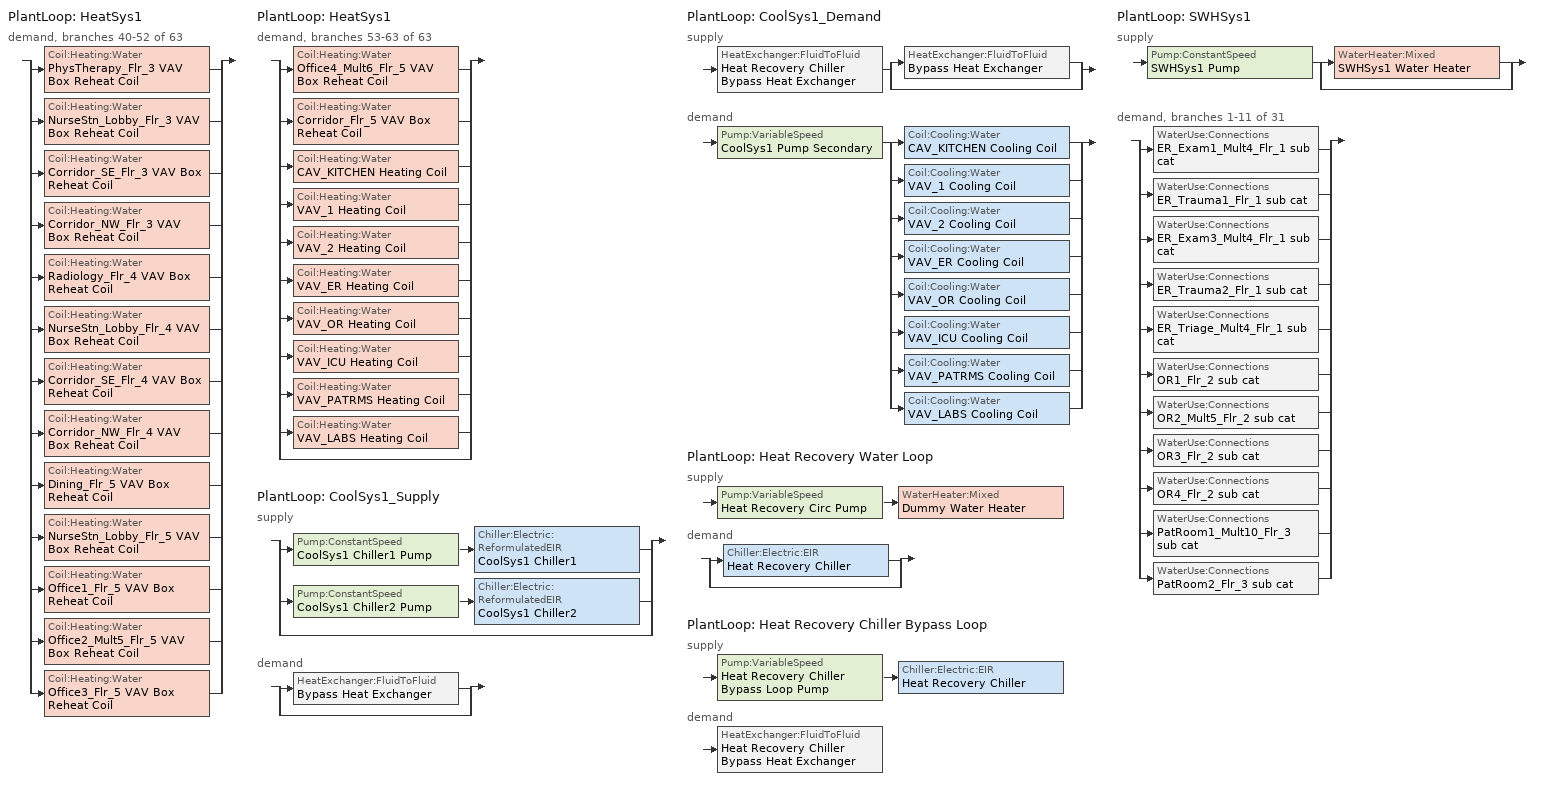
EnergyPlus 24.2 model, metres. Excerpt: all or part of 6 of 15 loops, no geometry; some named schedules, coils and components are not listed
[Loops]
PlantLoop 'HeatSys1'
 demand, branches 40-52 of 63: split
  | Coil:Heating:Water 'PhysTherapy_Flr_3 VAV Box Reheat Coil'
  | Coil:Heating:Water 'NurseStn_Lobby_Flr_3 VAV Box Reheat Coil'
  | Coil:Heating:Water 'Corridor_SE_Flr_3 VAV Box Reheat Coil'
  | Coil:Heating:Water 'Corridor_NW_Flr_3 VAV Box Reheat Coil'
  | Coil:Heating:Water 'Radiology_Flr_4 VAV Box Reheat Coil'
  | Coil:Heating:Water 'NurseStn_Lobby_Flr_4 VAV Box Reheat Coil'
  | Coil:Heating:Water 'Corridor_SE_Flr_4 VAV Box Reheat Coil'
  | Coil:Heating:Water 'Corridor_NW_Flr_4 VAV Box Reheat Coil'
  | Coil:Heating:Water 'Dining_Flr_5 VAV Box Reheat Coil'
  | Coil:Heating:Water 'NurseStn_Lobby_Flr_5 VAV Box Reheat Coil'
  | Coil:Heating:Water 'Office1_Flr_5 VAV Box Reheat Coil'
  | Coil:Heating:Water 'Office2_Mult5_Flr_5 VAV Box Reheat Coil'
  | Coil:Heating:Water 'Office3_Flr_5 VAV Box Reheat Coil'
PlantLoop 'HeatSys1'
 demand, branches 53-63 of 63: split
  | Coil:Heating:Water 'Office4_Mult6_Flr_5 VAV Box Reheat Coil'
  | Coil:Heating:Water 'Corridor_Flr_5 VAV Box Reheat Coil'
  | Coil:Heating:Water 'CAV_KITCHEN Heating Coil'
  | Coil:Heating:Water 'VAV_1 Heating Coil'
  | Coil:Heating:Water 'VAV_2 Heating Coil'
  | Coil:Heating:Water 'VAV_ER Heating Coil'
  | Coil:Heating:Water 'VAV_OR Heating Coil'
  | Coil:Heating:Water 'VAV_ICU Heating Coil'
  | Coil:Heating:Water 'VAV_PATRMS Heating Coil'
  | Coil:Heating:Water 'VAV_LABS Heating Coil'
  | bypass
PlantLoop 'CoolSys1_Supply'
 supply: split
  | Pump:ConstantSpeed 'CoolSys1 Chiller1 Pump' > Chiller:Electric:ReformulatedEIR 'CoolSys1 Chiller1'
  | Pump:ConstantSpeed 'CoolSys1 Chiller2 Pump' > Chiller:Electric:ReformulatedEIR 'CoolSys1 Chiller2'
  | bypass
 demand: split
  | HeatExchanger:FluidToFluid 'Bypass Heat Exchanger'
  | bypass
PlantLoop 'CoolSys1_Demand'
 supply: HeatExchanger:FluidToFluid 'Heat Recovery Chiller Bypass Heat Exchanger' > split
  | HeatExchanger:FluidToFluid 'Bypass Heat Exchanger'
  | bypass
 demand: Pump:VariableSpeed 'CoolSys1 Pump Secondary' > split
  | Coil:Cooling:Water 'CAV_KITCHEN Cooling Coil'
  | Coil:Cooling:Water 'VAV_1 Cooling Coil'
  | Coil:Cooling:Water 'VAV_2 Cooling Coil'
  | Coil:Cooling:Water 'VAV_ER Cooling Coil'
  | Coil:Cooling:Water 'VAV_OR Cooling Coil'
  | Coil:Cooling:Water 'VAV_ICU Cooling Coil'
  | Coil:Cooling:Water 'VAV_PATRMS Cooling Coil'
  | Coil:Cooling:Water 'VAV_LABS Cooling Coil'
PlantLoop 'Heat Recovery Water Loop'
 supply: Pump:VariableSpeed 'Heat Recovery Circ Pump' > WaterHeater:Mixed 'Dummy Water Heater'
 demand: split
  | Chiller:Electric:EIR 'Heat Recovery Chiller'
  | bypass
PlantLoop 'Heat Recovery Chiller Bypass Loop'
 supply: Pump:VariableSpeed 'Heat Recovery Chiller Bypass Loop Pump' > Chiller:Electric:EIR 'Heat Recovery Chiller'
 demand: HeatExchanger:FluidToFluid 'Heat Recovery Chiller Bypass Heat Exchanger'
PlantLoop 'SWHSys1'
 supply: Pump:ConstantSpeed 'SWHSys1 Pump' > split
  | WaterHeater:Mixed 'SWHSys1 Water Heater'
  | bypass
 demand, branches 1-11 of 31: split
  | WaterUse:Connections 'ER_Exam1_Mult4_Flr_1 sub cat'
  | WaterUse:Connections 'ER_Trauma1_Flr_1 sub cat'
  | WaterUse:Connections 'ER_Exam3_Mult4_Flr_1 sub cat'
  | WaterUse:Connections 'ER_Trauma2_Flr_1 sub cat'
  | WaterUse:Connections 'ER_Triage_Mult4_Flr_1 sub cat'
  | WaterUse:Connections 'OR1_Flr_2 sub cat'
  | WaterUse:Connections 'OR2_Mult5_Flr_2 sub cat'
  | WaterUse:Connections 'OR3_Flr_2 sub cat'
  | WaterUse:Connections 'OR4_Flr_2 sub cat'
  | WaterUse:Connections 'PatRoom1_Mult10_Flr_3 sub cat'
  | WaterUse:Connections 'PatRoom2_Flr_3 sub cat'
[EnergyManagementSystem:Sensor]
Name | Output:Variable or Output:Meter Index Key | Output:Variable or Output:Meter
ChillerPlantDemandLoad | CoolSys1_Supply | Plant Supply Side Cooling Demand Rate
Chiller1_Status | CoolSys1 Chiller1 | Chiller Electricity Rate
Chiller2_Status | CoolSys1 Chiller2 | Chiller Electricity Rate
CHWR | Heat Recovery Chiller Inlet | System Node Temperature
[Sizing:Plant]
Name | Loop Type | Design Loop Exit Temperature {C} | Loop Design Temperature Difference {deltaC}
CoolSys1_Supply; CoolSys1_Demand; Heat Recovery Chiller Bypass Loop | Cooling | 7.22 | 8.33
Heat Recovery Water Loop | Heating | 48.89 | 13.89
SWHSys1 | Heating | 60 | 5
[Pump:VariableSpeed] Design Maximum Flow Rate {m3/s}=autosize; Fraction of Motor Inefficiencies to Fluid Stream=0; Coefficient 1 of the Part Load Performance Curve=0; Design Minimum Flow Rate {m3/s}=0
Name | Design Pump Head {Pa} | Design Power Consumption {W} | Motor Efficiency | Coefficient 2 of the Part Load Performance Curve | Coefficient 3 of the Part Load Performance Curve | Coefficient 4 of the Part Load Performance Curve | Pump Control Type | Design Shaft Power per Unit Flow Rate per Unit Head {W/((m3/s)-Pa)}
CoolSys1 Pump Secondary | 105798 | autosize | 0.909 | 0.0205 | 0.4101 | 0.5753 | Intermittent | 1.3889
Heat Recovery Circ Pump | 0 | 0 | 1 | 1 | 0 | 0 | INTERMITTENT
Heat Recovery Chiller Bypass Loop Pump | 73247.4 | autosize | 0.909 | 0.0205 | 0.4101 | 0.5753 | Intermittent | 1.3889
[SetpointManager:OutdoorAirReset]
CoolSys1 Loop Setpoint Manager: Control Variable=Temperature; Setpoint at Outdoor Low Temperature {C}=8.89; Outdoor Low Temperature {C}=12.78; Setpoint at Outdoor High Temperature {C}=6.7; Outdoor High Temperature {C}=21.11; Setpoint Node or NodeList=CoolSys1 Supply Outlet Node
[SetpointManager:Scheduled] Control Variable=Temperature
Name | Schedule | Setpoint Node or NodeList
Heat Recovery Chiller Bypass Loop Setpoint Manager | Heat Recovery Chiller Bypass Loop Setpoint Schedule | Heat Recovery Chiller Outlet
CoolSys1 Loop Plant Demand Inlet Setpoint Manager | CW-Loop-Temp-Schedule | CoolSys1 Demand Inlet Node
Heat Recovery Chiller Setpoint | Heat Recovery Chiller Setpoint | Heat Recovery Chiller HR Outlet Node
Dummy Water Heater Setpoint | Dummy Water Heater Setpoint | Heat Recovery Supply Outlet Node
SWHSys1 Loop Setpoint Manager | SHWSys1-Loop-Temp-Schedule | SWHSys1 Supply Outlet Node
[PlantLoop] Minimum Loop Flow Rate {m3/s}=0
Name | Fluid Type | Plant Equipment Operation Scheme | Maximum Loop Temperature {C} | Minimum Loop Temperature {C} | Maximum Loop Flow Rate {m3/s} | Plant Loop Volume {m3} | Load Distribution Scheme
CoolSys1_Supply | WATER | CoolSys1 Loop Operation Scheme List | 98 | 1 | AUTOSIZE | autocalculate | UniformLoad
CoolSys1_Demand | Water | CoolSys1 Sec Loop Operation | 98 | 1 | autosize | autocalculate | UniformLoad
Heat Recovery Water Loop | Water | Heat Recovery Loop Operation | 50 | 10 | autosize | autocalculate | Optimal
Heat Recovery Chiller Bypass Loop | Water | Heat Recovery Chiller Bypass Loop Operation | 50 | 1 | autosize | autocalculate | Optimal
SWHSys1 | WATER | SWHSys1 Loop Operation Scheme List | 60 | 10 | AUTOSIZE | AUTOSIZE | Optimal
[PlantEquipmentList]
CoolSys1 Equipment List 1: CoolSys1 Chiller1
CoolSys1 Equipment List 2: CoolSys1 Chiller1, CoolSys1 Chiller2
CoolSys1 HeatExchanger; Bypass Heat Exchanger: Bypass Heat Exchanger
Heat Recovery Equipment List: Heat Recovery Chiller
SWHSys1 Equipment List: SWHSys1 Water Heater
[PlantEquipmentOperation:HeatingLoad]
SWHSys1 Operation Scheme: Load Range 1 Lower Limit {W}=0; Load Range 1 Upper Limit {W}=1000000000000000; Range 1 Equipment List=SWHSys1 Equipment List
[PlantEquipmentOperationSchemes] Control Scheme 1 Schedule=PlantOnSched
Name | Control Scheme 1
CoolSys1 Loop Operation Scheme List | CoolSys1 Operation Scheme
CoolSys1 Sec Loop Operation | CoolSys1 Sec Operation Scheme
Heat Recovery Loop Operation | Dummy Water Heater Only
Heat Recovery Chiller Bypass Loop Operation | Heat Recovery Chiller
SWHSys1 Loop Operation Scheme List | SWHSys1 Operation Scheme
[Pump:ConstantSpeed] Design Power Consumption {W}=AUTOSIZE; Fraction of Motor Inefficiencies to Fluid Stream=0; Pump Control Type=Intermittent
Name | Design Flow Rate {m3/s} | Design Pump Head {Pa} | Motor Efficiency | Design Shaft Power per Unit Flow Rate per Unit Head {W/((m3/s)-Pa)}
CoolSys1 Chiller1 Pump; CoolSys1 Chiller2 Pump | AUTOSIZE | 73247.4 | 0.909 | 1.3889
SWHSys1 Pump | autosize | 29891 | 0.3
[Chiller:Electric:ReformulatedEIR] Reference Capacity {W}=910772; Reference COP {W/W}=5.5965; Reference Leaving Chilled Water Temperature {C}=6.67; Reference Leaving Condenser Water Temperature {C}=34.4444; Reference Chilled Water Flow Rate {m3/s}=0.0265223; Reference Condenser Water Flow Rate {m3/s}=AutoSize; Cooling Capacity Function of Temperature Curve=WC_PD_GT150_2010_PA_CAPFT; Electric Input to Cooling Output Ratio Function of Temperature Curve=WC_PD_GT150_2010_PA_EIRFT; Electric Input to Cooling Output Ratio Function of Part Load Ratio Curve Type=LeavingCondenserWaterTemperature; Electric Input to Cooling Output Ratio Function of Part Load Ratio Curve=WC_PD_150to300_2010_PA_EIRFPLR; Minimum Part Load Ratio=0.15; Maximum Part Load Ratio=1; Optimum Part Load Ratio=1; Minimum Unloading Ratio=0.15; Leaving Chilled Water Lower Temperature Limit {C}=5; Chiller Flow Mode Type=ConstantFlow; Design Heat Recovery Water Flow Rate {m3/s}=0
CoolSys1 Chiller1; CoolSys1 Chiller2
[PlantEquipmentOperation:CoolingLoad] Load Range 1 Lower Limit {W}=0
Name | Load Range 1 Upper Limit {W} | Range 1 Equipment List | Load Range 2 Lower Limit {W} | Load Range 2 Upper Limit {W} | Range 2 Equipment List
CoolSys1 Operation Scheme | 927358 | CoolSys1 Equipment List 1 | 927358 | 100000000000000 | CoolSys1 Equipment List 2
CoolSys1 Sec Operation Scheme | 927358 | CoolSys1 HeatExchanger
Heat Recovery Chiller | 100000000000000 | Heat Recovery Equipment List
[HeatExchanger:FluidToFluid] Loop Demand Side Design Flow Rate {m3/s}=autosize; Loop Supply Side Design Flow Rate {m3/s}=autosize; Heat Exchange Model Type=Ideal; Heat Exchanger U-Factor Times Area Value {W/K}=autosize; Control Type=UncontrolledOn; Heat Transfer Metering End Use Type=LoopToLoop; Component Override Cooling Control Temperature Mode=Loop; Sizing Factor=1
Name | Availability Schedule | Minimum Temperature Difference to Activate Heat Exchanger {deltaC}
Bypass Heat Exchanger | ALWAYS_ON | 0.01
Heat Recovery Chiller Bypass Heat Exchanger | Bypass Heat Exchanger Status
[EnergyManagementSystem:InternalVariable]
Chiller2PumpDesignFlow: Internal Data Index Key=COOLSYS1 CHILLER2 PUMP; Internal Data Type=Pump Maximum Mass Flow Rate
[EnergyManagementSystem:Actuator]
Name | Actuated Component Unique | Actuated Component Type | Actuated Component Control Type
Chiller2PumpStatus | COOLSYS1 CHILLER2 PUMP | Plant Component Pump:ConstantSpeed | On/Off Supervisory
Chiller1PumpFlow | COOLSYS1 CHILLER1 PUMP | Pump | Pump Mass Flow Rate
Chiller2PumpFlow | COOLSYS1 CHILLER2 PUMP | Pump | Pump Mass Flow Rate
Chiller2Status | COOLSYS1 CHILLER2 | Plant Component Chiller:Electric:ReformulatedEIR | On/Off Supervisory
[Chiller:Electric:EIR]
Heat Recovery Chiller: Reference Capacity {W}=127508; Reference COP {W/W}=2.84025; Reference Leaving Chilled Water Temperature {C}=6.67; Reference Entering Condenser Fluid Temperature {C}=23.88; Reference Chilled Water Flow Rate {m3/s}=0.00558977; Reference Condenser Fluid Flow Rate {m3/s}=autosize; Cooling Capacity Function of Temperature Curve=Lp2LpChlr_CAP_FT; Electric Input to Cooling Output Ratio Function of Temperature Curve=Lp2LpChlr_EIR_FT; Electric Input to Cooling Output Ratio Function of Part Load Ratio Curve=Lp2LpChlr_PLR; Minimum Part Load Ratio=0.1; Maximum Part Load Ratio=1; Optimum Part Load Ratio=1; Minimum Unloading Ratio=0.2; Condenser Type=WaterCooled; Fraction of Compressor Electric Consumption Rejected by Condenser=1; Leaving Chilled Water Lower Temperature Limit {C}=2; Chiller Flow Mode=NotModulated; Design Heat Recovery Water Flow Rate {m3/s}=autosize; Sizing Factor=1; Basin Heater Setpoint Temperature {C}=2
[Coil:Heating:Water] Availability Schedule=Always_On; U-Factor Times Area Value {W/K}=AUTOSIZE; Maximum Water Flow Rate {m3/s}=AUTOSIZE; Performance Input Method=UFactorTimesAreaAndDesignWaterFlowRate; Rated Capacity {W}=AUTOSIZE; Rated Inlet Water Temperature {C}=48.89; Rated Inlet Air Temperature {C}=-20; Rated Outlet Water Temperature {C}=35; Rated Outlet Air Temperature {C}=40
PhysTherapy_Flr_3 VAV Box Reheat Coil; NurseStn_Lobby_Flr_3 VAV Box Reheat Coil; Corridor_SE_Flr_3 VAV Box Reheat Coil; Corridor_NW_Flr_3 VAV Box Reheat Coil; Radiology_Flr_4 VAV Box Reheat Coil; NurseStn_Lobby_Flr_4 VAV Box Reheat Coil; Corridor_SE_Flr_4 VAV Box Reheat Coil; Corridor_NW_Flr_4 VAV Box Reheat Coil; Dining_Flr_5 VAV Box Reheat Coil; NurseStn_Lobby_Flr_5 VAV Box Reheat Coil; Office1_Flr_5 VAV Box Reheat Coil; Office2_Mult5_Flr_5 VAV Box Reheat Coil; Office3_Flr_5 VAV Box Reheat Coil; Office4_Mult6_Flr_5 VAV Box Reheat Coil; Corridor_Flr_5 VAV Box Reheat Coil
[WaterHeater:Mixed]
SWHSys1 Water Heater: Tank Volume {m3}=2.271247; Setpoint Temperature Schedule=SHWSys1 Water Heater Setpoint Temperature Schedule; Deadband Temperature Difference {deltaC}=2; Maximum Temperature Limit {C}=82.2222; Heater Control Type=Cycle; Heater Maximum Capacity {W}=175843; Heater Fuel Type=NATURALGAS; Heater Thermal Efficiency=0.95; Off Cycle Parasitic Fuel Consumption Rate {W}=14490; Off Cycle Parasitic Fuel Type=NATURALGAS; Off Cycle Parasitic Heat Fraction to Tank=0; On Cycle Parasitic Fuel Consumption Rate {W}=14490; On Cycle Parasitic Fuel Type=NATURALGAS; Ambient Temperature Indicator=zone; Ambient Temperature Zone=BASEMENT; Off Cycle Loss Coefficient to Ambient Temperature {W/K}=15.601; On Cycle Loss Coefficient to Ambient Temperature {W/K}=15.601; Use Side Effectiveness=1; Source Side Effectiveness=1; Use Side Design Flow Rate {m3/s}=AUTOSIZE; Source Side Design Flow Rate {m3/s}=AUTOSIZE; Indirect Water Heating Recovery Time {hr}=1.5
[WaterUse:Equipment]
Name | Peak Flow Rate {m3/s} | Flow Rate Fraction Schedule | Target Temperature Schedule | Hot Water Supply Temperature Schedule | Zone | Sensible Fraction Schedule | Latent Fraction Schedule
ER_Exam1_Mult4_Flr_1 sub cat | 1.05556e-06 | BLDG_SWH_EXTD_SCH | ER_Exam1_Mult4_Flr_1 sub cat Temp Sched | ER_Exam1_Mult4_Flr_1 sub catHot Supply Temp Sched | ER_Exam1_Mult4_Flr_1 | ER_Exam1_Mult4_Flr_1 sub cat Sensible fract sched | ER_Exam1_Mult4_Flr_1 sub cat Latent fract sched
ER_Trauma1_Flr_1 sub cat | 1.05556e-06 | BLDG_SWH_EXTD_SCH | ER_Trauma1_Flr_1 sub cat Temp Sched | ER_Trauma1_Flr_1 sub catHot Supply Temp Sched | ER_Trauma1_Flr_1 | ER_Trauma1_Flr_1 sub cat Sensible fract sched | ER_Trauma1_Flr_1 sub cat Latent fract sched
ER_Exam3_Mult4_Flr_1 sub cat | 1.05556e-06 | BLDG_SWH_EXTD_SCH | ER_Exam3_Mult4_Flr_1 sub cat Temp Sched | ER_Exam3_Mult4_Flr_1 sub catHot Supply Temp Sched | ER_Exam3_Mult4_Flr_1 | ER_Exam3_Mult4_Flr_1 sub cat Sensible fract sched | ER_Exam3_Mult4_Flr_1 sub cat Latent fract sched
ER_Trauma2_Flr_1 sub cat | 1.05556e-06 | BLDG_SWH_EXTD_SCH | ER_Trauma2_Flr_1 sub cat Temp Sched | ER_Trauma2_Flr_1 sub catHot Supply Temp Sched | ER_Trauma2_Flr_1 | ER_Trauma2_Flr_1 sub cat Sensible fract sched | ER_Trauma2_Flr_1 sub cat Latent fract sched
ER_Triage_Mult4_Flr_1 sub cat | 1.05556e-06 | BLDG_SWH_EXTD_SCH | ER_Triage_Mult4_Flr_1 sub cat Temp Sched | ER_Triage_Mult4_Flr_1 sub catHot Supply Temp Sched | ER_Triage_Mult4_Flr_1 | ER_Triage_Mult4_Flr_1 sub cat Sensible fract sched | ER_Triage_Mult4_Flr_1 sub cat Latent fract sched
OR1_Flr_2 sub cat | 2.11111e-06 | BLDG_SWH_SCH | OR1_Flr_2 sub cat Temp Sched | OR1_Flr_2 sub catHot Supply Temp Sched | OR1_Flr_2 | OR1_Flr_2 sub cat Sensible fract sched | OR1_Flr_2 sub cat Latent fract sched
OR2_Mult5_Flr_2 sub cat | 2.11111e-06 | BLDG_SWH_SCH | OR2_Mult5_Flr_2 sub cat Temp Sched | OR2_Mult5_Flr_2 sub catHot Supply Temp Sched | OR2_Mult5_Flr_2 | OR2_Mult5_Flr_2 sub cat Sensible fract sched | OR2_Mult5_Flr_2 sub cat Latent fract sched
OR3_Flr_2 sub cat | 2.11111e-06 | BLDG_SWH_SCH | OR3_Flr_2 sub cat Temp Sched | OR3_Flr_2 sub catHot Supply Temp Sched | OR3_Flr_2 | OR3_Flr_2 sub cat Sensible fract sched | OR3_Flr_2 sub cat Latent fract sched
OR4_Flr_2 sub cat | 6.30556e-06 | BLDG_SWH_SCH | OR4_Flr_2 sub cat Temp Sched | OR4_Flr_2 sub catHot Supply Temp Sched | OR4_Flr_2 | OR4_Flr_2 sub cat Sensible fract sched | OR4_Flr_2 sub cat Latent fract sched
PatRoom1_Mult10_Flr_3 sub cat | 1.05556e-06 | BLDG_SWH_EXTD_SCH | PatRoom1_Mult10_Flr_3 sub cat Temp Sched | PatRoom1_Mult10_Flr_3 sub catHot Supply Temp Sched | PatRoom1_Mult10_Flr_3 | PatRoom1_Mult10_Flr_3 sub cat Sensible fract sched | PatRoom1_Mult10_Flr_3 sub cat Latent fract sched
PatRoom2_Flr_3 sub cat | 1.05556e-06 | BLDG_SWH_EXTD_SCH | PatRoom2_Flr_3 sub cat Temp Sched | PatRoom2_Flr_3 sub catHot Supply Temp Sched | PatRoom2_Flr_3 | PatRoom2_Flr_3 sub cat Sensible fract sched | PatRoom2_Flr_3 sub cat Latent fract sched
[WaterUse:Connections]
Name | Water Use Equipment 1
ER_Exam1_Mult4_Flr_1 sub cat | ER_Exam1_Mult4_Flr_1 sub cat
ER_Trauma1_Flr_1 sub cat | ER_Trauma1_Flr_1 sub cat
ER_Exam3_Mult4_Flr_1 sub cat | ER_Exam3_Mult4_Flr_1 sub cat
ER_Trauma2_Flr_1 sub cat | ER_Trauma2_Flr_1 sub cat
ER_Triage_Mult4_Flr_1 sub cat | ER_Triage_Mult4_Flr_1 sub cat
OR1_Flr_2 sub cat | OR1_Flr_2 sub cat
OR2_Mult5_Flr_2 sub cat | OR2_Mult5_Flr_2 sub cat
OR3_Flr_2 sub cat | OR3_Flr_2 sub cat
OR4_Flr_2 sub cat | OR4_Flr_2 sub cat
PatRoom1_Mult10_Flr_3 sub cat | PatRoom1_Mult10_Flr_3 sub cat
PatRoom2_Flr_3 sub cat | PatRoom2_Flr_3 sub cat
[Schedule:Compact]
ALWAYS_ON; PlantOnSched: Through: 12/31, For: AllDays, Until: 24:00, 1
BLDG_SWH_SCH: Through: 12/31, For: Weekdays SummerDesignDay, Until: 07:00, 0, Until: 08:00, 0.17, Until: 09:00, 0.58, Until: 10:00, 0.66, Until: 11:00, 0.78, Until: 12:00, 0.82, Until: 13:00, 0.71, Until: 14:00, 0.82, Until: 15:00, 0.78, Until: 16:00, 0.74, Until: 17:00, 0.63, Until: 18:00, 0.41, Until: 21:00, 0.18, Until: 22:00, 0.1, Until: 24:00, 0, For: Saturday WinterDesignDay, Until: 07:00, 0, Until: 08:00, 0.01, Until: 09:00, 0.2, Until: 10:00, 0.28, Until: 12:00, 0.3, Until: 14:00, 0.24, Until: 17:00, 0.23, Until: 19:00, 0.1, Until: 24:00, 0, For: Sunday Holidays AllOtherDays, Until: 08:00, 0, Until: 16:00, 0.01, Until: 24:00, 0
BLDG_SWH_EXTD_SCH: Through: 12/31, For: Weekdays SummerDesignDay, Until: 07:00, 0.3, Until: 08:00, 0.5, Until: 09:00, 0.58, Until: 10:00, 0.66, Until: 11:00, 0.78, Until: 12:00, 0.82, Until: 13:00, 0.71, Until: 14:00, 0.82, Until: 15:00, 0.78, Until: 16:00, 0.74, Until: 17:00, 0.63, Until: 18:00, 0.41, Until: 21:00, 0.35, Until: 24:00, 0.3, For: Saturday WinterDesignDay, Until: 08:00, 0.3, Until: 09:00, 0.4, Until: 10:00, 0.5, Until: 17:00, 0.6, Until: 18:00, 0.5, Until: 24:00, 0.3, For: Sunday Holidays AllOtherDays, Until: 08:00, 0.3, Until: 09:00, 0.4, Until: 10:00, 0.5, Until: 17:00, 0.6, Until: 18:00, 0.5, Until: 24:00, 0.3
CW-Loop-Temp-Schedule: Through: 12/31, For: AllDays, Until: 24:00, 6.7
ER_Exam1_Mult4_Flr_1 sub cat Latent fract sched; ER_Trauma1_Flr_1 sub cat Latent fract sched; ER_Exam3_Mult4_Flr_1 sub cat Latent fract sched; ER_Trauma2_Flr_1 sub cat Latent fract sched; ER_Triage_Mult4_Flr_1 sub cat Latent fract sched; OR1_Flr_2 sub cat Latent fract sched: Through: 12/31, For: AllDays, Until: 24:00, 0.05
ER_Exam1_Mult4_Flr_1 sub cat Sensible fract sched; ER_Trauma1_Flr_1 sub cat Sensible fract sched; ER_Exam3_Mult4_Flr_1 sub cat Sensible fract sched; ER_Trauma2_Flr_1 sub cat Sensible fract sched; ER_Triage_Mult4_Flr_1 sub cat Sensible fract sched; OR1_Flr_2 sub cat Sensible fract sched: Through: 12/31, For: AllDays, Until: 24:00, 0.2
ER_Exam1_Mult4_Flr_1 sub cat Temp Sched; ER_Trauma1_Flr_1 sub cat Temp Sched; ER_Exam3_Mult4_Flr_1 sub cat Temp Sched; ER_Trauma2_Flr_1 sub cat Temp Sched; ER_Triage_Mult4_Flr_1 sub cat Temp Sched; OR1_Flr_2 sub cat Temp Sched; SHWSys1-Loop-Temp-Schedule; SHWSys1 Water Heater Setpoint Temperature Schedule: Through: 12/31, For: AllDays, Until: 24:00, 60
ER_Exam1_Mult4_Flr_1 sub catHot Supply Temp Sched; ER_Trauma1_Flr_1 sub catHot Supply Temp Sched; ER_Exam3_Mult4_Flr_1 sub catHot Supply Temp Sched; ER_Trauma2_Flr_1 sub catHot Supply Temp Sched; ER_Triage_Mult4_Flr_1 sub catHot Supply Temp Sched; OR1_Flr_2 sub catHot Supply Temp Sched: Through: 12/31, For: AllDays, Until: 24:00, 55
[Schedule:Constant]
Heat Recovery Chiller Bypass Loop Setpoint Schedule: Temperature, 6.67
Heat Recovery Chiller Setpoint: Temperature, 48.89
Dummy Water Heater Setpoint: Temperature, 10
Bypass Heat Exchanger Status: Any Number, 1
[Curve:Quadratic]
Lp2LpChlr_PLR: Coefficient1 Constant=0.0229771; Coefficient2 x=0.901505; Coefficient3 x**2=0.0755183; Minimum Value of x=0; Maximum Value of x=1; Input Unit Type for X=Dimensionless; Output Unit Type=Dimensionless
[Curve:Biquadratic]
Name | Coefficient1 Constant | Coefficient2 x | Coefficient3 x**2 | Coefficient4 y | Coefficient5 y**2 | Coefficient6 x*y | Minimum Value of x | Maximum Value of x | Minimum Value of y | Maximum Value of y | Input Unit Type for X | Input Unit Type for Y | Output Unit Type
WC_PD_GT150_2010_PA_CAPFT | 0.906115 | 0.0292277 | -0.0003647 | -0.0009709 | -9.05e-05 | 0.0002527 | 5 | 10 | 17.78 | 46.11
WC_PD_GT150_2010_PA_EIRFT | 0.377312 | -0.0229032 | 0.0016504 | 0.0118156 | 0.0004345 | -0.0010132 | 5 | 10 | 17.78 | 46.11
Lp2LpChlr_CAP_FT | 1.08779 | 0.0404749 | 0.000308567 | -0.00303517 | -9.93726e-05 | -0.000313643 | 0 | 999 | 0 | 999 | Dimensionless | Dimensionless | Dimensionless
Lp2LpChlr_EIR_FT | 0.457251 | -0.00725516 | 0.000255435 | 0.00659246 | 0.000238374 | -0.000294649 | 0 | 999 | 0 | 999 | Dimensionless | Dimensionless | Dimensionless
[Curve:Bicubic]
WC_PD_150TO300_2010_PA_EIRFPLR: Coefficient1 Constant=-0.136053; Coefficient2 x=0.0086427; Coefficient3 x**2=3.85558e-06; Coefficient4 y=1.02403; Coefficient5 y**2=0.0604744; Coefficient6 x*y=-0.00894786; Coefficient7 x**3=0; Coefficient8 y**3=0.057066; Coefficient9 x**2*y=0; Coefficient10 x*y**2=0; Minimum Value of x=31.13; Maximum Value of x=36.52; Minimum Value of y=0.19; Maximum Value of y=1.03
